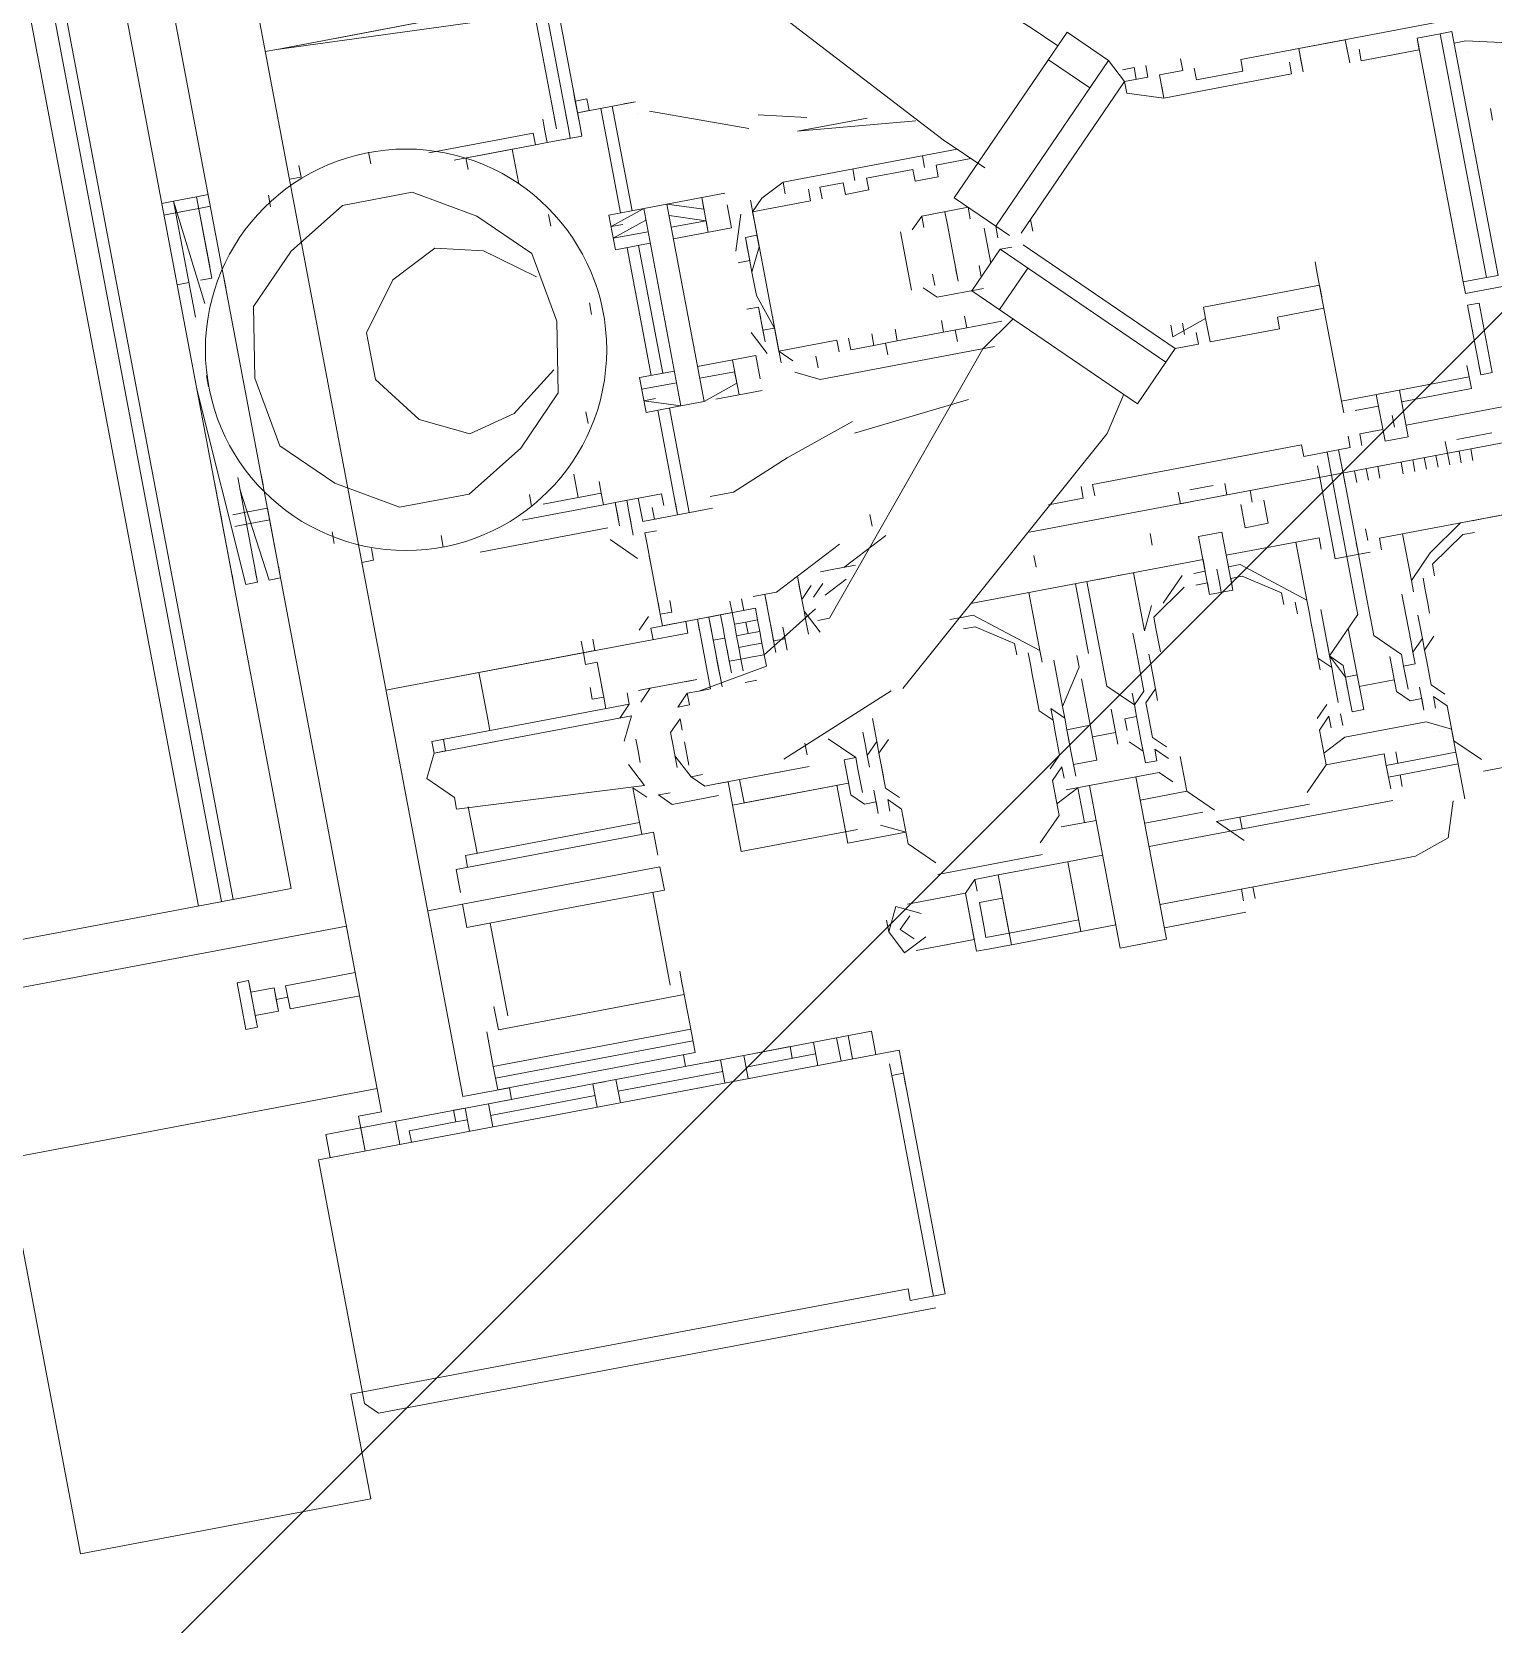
# Model space of a CAD drawing. Extents: x 407440 to 411585, y 6041728 to 6045069.
# Drawn here: x 408242.19 to 408249.29, y 6044175 to 6044182.74 of the extents above; entities that cross this region are included whole.
import ezdxf

# ---------------------------------------------------------------- set-up
doc = ezdxf.new("R2010")
doc.units = 0
doc.header["$LTSCALE"] = 5
doc.linetypes.add('foc-TIELINE', pattern=[1.875, 1.25, -0.625])
doc.layers.add('P-PROPOSED-EXISTING-H', color=59, linetype='Continuous')
doc.layers.add('T-TIE', color=201, linetype='foc-TIELINE')

# ---------------------------------------------------------------- blocks, each defined once
blk = doc.blocks.new('P-RIG-877')
at = {"layer": 'T-TIE', "linetype": 'ByBlock', "lineweight": 5}
for points in [[(10.7115, -22.1693), (10.7115, -21.8708), (10.7115, -21.4919), (10.7115, -21.3312), (10.7115, -20.849)], [(10.3212, -21.6756), (10.3212, -21.6641), (10.3786, -21.423), (10.3786, -21.1705), (10.3671, -21.1705), (10.3556, -21.1705), (10.3441, -21.1705)], [(10.7919, -21.8363), (10.7804, -21.8363), (10.7804, -21.4001), (10.7804, -21.3542), (10.7919, -21.3542)], [(10.6771, -21.7904), (10.6771, -21.6297), (10.6886, -21.6297), (10.6886, -21.5723), (10.6771, -21.5723)], [(10.5508, -21.6297), (10.5623, -21.6297), (10.5623, -21.7101), (10.5508, -21.7101), (10.5623, -21.7101), (10.5508, -21.7101), (10.5508, -21.6871), (10.5508, -21.6756), (10.3097, -21.6756), (10.3097, -21.6871), (10.3097, -21.7101)], [(10.4015, -21.6527), (10.3901, -21.6527)], [(10.3327, -21.6641), (10.3327, -21.6641)], [(10.2982, -21.9282), (10.3097, -21.9282), (10.3097, -21.8823), (10.2982, -21.8823), (10.2982, -21.6756), (10.2867, -21.6756)], [(10.5508, -21.6871), (10.3097, -21.6871), (10.5508, -21.6871)], [(11.0215, -21.6756), (11.0215, -21.7789)], [(10.6312, -21.7101), (10.6426, -21.7101), (10.6426, -21.6986), (10.5738, -21.6986), (10.5738, -21.7101)], [(10.5508, -21.7101), (10.3097, -21.7101), (10.3212, -21.7101), (10.3212, -21.7675), (10.3097, -21.7675)], [(10.6312, -21.7215), (10.6426, -21.7215), (10.6541, -21.7215), (10.6541, -21.7904)], [(10.6426, -21.8478), (10.6426, -21.7215), (10.6426, -21.8478)], [(10.7, -21.7101), (10.7, -21.7445)], [(10.7804, -21.7445), (10.7804, -21.733), (10.7804, -21.7101)], [(10.723, -21.733), (10.7115, -21.733)], [(10.723, -21.7445), (10.7115, -21.7445), (10.7115, -21.756), (10.7, -21.756)], [(10.7919, -21.7445), (10.7919, -21.756), (10.8148, -21.7904), (10.8263, -21.7904)], [(10.723, -21.756), (10.7115, -21.756)], [(10.723, -21.7675), (10.7115, -21.7675)], [(10.7804, -21.756), (10.7804, -21.756)], [(10.8263, -21.8134), (10.8034, -21.7904), (10.7804, -21.756)], [(10.2982, -21.8249), (10.2982, -21.7789), (10.2982, -21.8249)], [(10.723, -21.7789), (10.7115, -21.7789)], [(11.01, -21.7789), (10.9871, -21.8019), (10.9526, -21.8019), (10.9411, -21.8134), (10.9526, -21.8134)], [(10.6426, -21.8134), (10.6886, -21.8134), (10.6886, -21.7904), (10.6426, -21.7904)], [(10.723, -21.7904), (10.7115, -21.7904)], [(10.6541, -21.8363), (10.6541, -21.8134)], [(10.6771, -21.8019), (10.6656, -21.8019)], [(10.6771, -21.8363), (10.6886, -21.8363), (10.6771, -21.8363), (10.6771, -21.8134)], [(10.7804, -21.8134), (10.8263, -21.8134), (10.8378, -21.8134)], [(10.8608, -21.8019), (10.8493, -21.8019), (10.8378, -21.8019), (10.8263, -21.8019)], [(10.9411, -21.8019), (10.9297, -21.8134), (10.9067, -21.8134), (10.8952, -21.8134), (10.8837, -21.8134), (10.8608, -21.8134)], [(10.8837, -21.8019), (10.8952, -21.8134)], [(10.8837, -21.8134), (10.8952, -21.8249)], [(10.9756, -21.9282), (10.9641, -21.9052), (10.9641, -21.8249), (10.9756, -21.8019), (10.9985, -21.8019), (10.9985, -21.8708), (10.9871, -21.8708), (10.9871, -21.9282)], [(10.9756, -21.8019), (10.9756, -21.8019)], [(10.9756, -21.8134), (10.9756, -21.8134)], [(10.9985, -21.8019), (11.01, -21.8019), (11.01, -21.8708), (10.9985, -21.8708)], [(11.01, -21.8019), (11.0445, -21.8019)], [(11.0445, -21.8134), (11.0789, -21.8249), (11.0904, -21.8593), (11.0904, -22.1119)], [(10.9297, -21.8363), (10.9067, -21.8363), (10.9067, -21.8249), (10.8952, -21.8249), (10.8837, -21.8249), (10.8378, -21.8249)], [(10.9297, -21.8249), (10.9526, -21.8249), (10.9411, -21.8249), (10.9411, -21.8363), (10.9297, -21.8478), (10.8952, -21.8478)], [(10.2867, -21.9397), (10.2982, -21.9397), (10.2982, -21.9626), (10.3212, -21.9626), (10.3212, -21.8363), (10.3097, -21.8363)], [(10.723, -21.8363), (10.7115, -21.8363)], [(10.9182, -21.8363), (10.9067, -21.8363), (10.8952, -21.8363), (10.8723, -21.8593), (10.8378, -21.8593), (10.7919, -21.8593), (10.7804, -21.8593)], [(10.6541, -21.8478), (10.6426, -21.8478), (10.5163, -21.8478), (10.5049, -21.8478)], [(10.5508, -21.8593), (10.5508, -21.8478), (10.5508, -21.8938), (10.5623, -21.8938), (10.5623, -21.9626), (10.5393, -21.9626), (10.5278, -21.9626), (10.5278, -21.8478), (10.5393, -21.8478)], [(10.6886, -22.1004), (10.6771, -22.1004), (10.6771, -21.8938), (10.6886, -21.8938), (10.6886, -21.8478), (10.6771, -21.8478)], [(10.723, -21.8593), (10.7115, -21.8593), (10.6886, -21.8593), (10.7115, -21.8593), (10.7919, -21.8593)], [(10.7, -21.8823), (10.7115, -21.8823), (10.7919, -21.8823), (10.7919, -21.8708), (10.7919, -21.8478)], [(10.723, -21.8478), (10.7115, -21.8478)], [(10.7804, -21.8478), (10.7689, -21.8478)], [(10.9182, -21.8478), (10.9182, -21.8823)], [(10.9985, -21.8593), (10.9871, -21.8593)], [(11.01, -21.8593), (11.0215, -21.8593)], [(10.7115, -21.8708), (10.6886, -21.8708), (10.7115, -21.8708)], [(10.7115, -21.8708), (10.6886, -21.8708), (10.7115, -21.8708)], [(10.7115, -21.8708), (10.7919, -21.8708), (10.7115, -21.8708)], [(10.8378, -21.9052), (10.8837, -21.9052), (10.8493, -21.8708), (10.8378, -21.8708), (10.7919, -21.8708)], [(11.0215, -21.8708), (11.01, -21.8708)], [(11.033, -22.1119), (11.033, -21.8708)], [(10.9182, -21.8938), (10.9067, -21.8938), (10.9297, -21.8938), (10.9411, -21.8938), (10.9411, -21.8823), (10.8608, -21.8823)], [(10.9067, -21.8823), (10.9067, -21.8938), (10.8837, -21.9052), (10.8952, -21.9052), (10.9067, -21.9052), (10.9297, -21.9052)], [(10.7804, -21.8938), (10.7689, -21.8938), (10.7689, -21.9856), (10.7804, -21.9856), (10.7804, -21.9741), (10.8263, -21.9167), (10.7689, -21.9167)], [(10.8723, -21.9052), (10.8837, -21.9052), (10.8952, -21.8938), (10.9067, -21.8938)], [(10.8952, -21.9052), (10.8837, -21.9167)], [(10.9067, -21.8938), (10.9067, -21.8938)], [(10.9526, -21.9052), (10.9411, -21.9052)], [(10.8263, -21.9167), (10.8378, -21.9167), (10.8493, -21.9167), (10.8608, -21.9167), (10.8837, -21.9167), (10.8952, -21.9167)], [(10.9411, -21.9282), (10.9297, -21.9167)], [(10.9526, -21.9167), (10.9411, -21.9167), (10.9526, -21.9282), (10.9871, -21.9282), (11.01, -21.9512)], [(10.8378, -21.9282), (10.8263, -21.9282)], [(10.9756, -21.9282), (10.9756, -21.9282)], [(10.723, -21.9512), (10.7115, -21.9512)], [(10.723, -21.9397), (10.746, -21.9397), (10.746, -21.9626), (10.723, -21.9626)], [(10.8263, -21.9397), (10.8148, -21.9397), (10.7919, -21.9741), (10.7919, -21.9856), (10.8034, -21.9856), (10.7919, -21.9856)], [(11.0445, -22.02), (11.0215, -22.043), (11.0215, -21.9971), (11.0215, -21.9512)], [(10.4245, -22.1234), (10.2982, -21.9971), (10.3097, -21.9971), (10.3212, -21.9626), (10.3097, -21.9626)], [(10.5393, -21.9626), (10.5508, -21.9971), (10.5393, -21.9971)], [(10.4245, -22.1463), (10.413, -22.1463), (10.3786, -22.1808), (10.2408, -22.043), (10.2753, -22.0086), (10.2982, -21.9971), (10.2982, -21.9741), (10.2867, -21.9741)], [(10.5738, -22.0086), (10.5623, -21.9971), (10.5623, -21.9741), (10.5508, -21.9741)], [(10.7, -21.9741), (10.7115, -21.9741), (10.7115, -21.9856)], [(10.2867, -21.9856), (10.2982, -21.9856), (10.2867, -21.9856), (10.2867, -21.9971)], [(10.5623, -21.9971), (10.436, -22.1234)], [(10.5508, -21.9856), (10.5393, -21.9856)], [(10.7, -21.9856), (10.7, -22.0086)], [(10.7919, -21.9971), (10.8034, -21.9971), (10.7919, -21.9971), (10.8034, -21.9971), (10.7919, -21.9971), (10.8034, -21.9971), (10.7919, -21.9971), (10.8034, -21.9971), (10.7919, -21.9971), (10.7804, -21.9971)], [(10.8034, -21.9971), (10.8034, -21.9971)], [(10.8034, -21.9971), (10.8034, -21.9971)], [(10.8034, -21.9971), (10.8034, -21.9971)], [(10.8034, -21.9971), (10.8034, -21.9971)], [(10.413, -22.1463), (10.2753, -22.0086), (10.413, -22.1463)], [(10.436, -22.1348), (10.436, -22.1463), (10.5738, -22.0086), (10.436, -22.1463), (10.4704, -22.1808), (10.6082, -22.043), (10.5738, -22.0086), (10.6082, -22.043)], [(10.7115, -22.0086), (10.7115, -22.02), (10.7, -22.02)], [(10.7689, -22.2382), (10.7689, -22.0086), (10.7804, -22.0086), (10.7804, -22.02)], [(10.7919, -22.0086), (10.8034, -22.0086), (10.7919, -22.0086), (10.7919, -22.02)], [(11.033, -22.02), (11.0215, -22.02)], [(11.1019, -22.02), (11.0904, -22.02)], [(10.2982, -22.0315), (10.2638, -22.066)], [(10.7804, -22.0315), (10.8034, -22.0545)], [(10.7919, -22.0315), (10.8148, -22.066), (10.8263, -22.066), (10.8378, -22.066), (10.8493, -22.066)], [(10.9526, -22.066), (10.9871, -22.066), (11.01, -22.043)], [(11.1019, -22.0315), (11.0904, -22.0315)], [(11.1133, -22.1119), (11.1133, -22.0315)], [(10.0112, -22.3185), (10.2293, -22.0774), (10.2523, -22.0545)], [(10.8378, -22.3185), (10.6312, -22.0774), (10.5967, -22.0545)], [(10.746, -22.0545), (10.7345, -22.0545)], [(11.01, -22.1119), (11.01, -22.0889), (11.01, -22.0545)], [(10.8034, -22.066), (10.8263, -22.0774), (10.7689, -22.0774)], [(10.9756, -22.066), (10.9756, -22.066)], [(10.9871, -22.1119), (10.9871, -22.066), (10.9871, -22.1119)], [(10.7689, -22.1119), (10.7689, -22.0889)], [(10.9526, -22.0774), (10.9411, -22.0889), (10.9526, -22.0889), (10.9526, -22.1004), (10.9297, -22.1004), (10.9067, -22.1004), (10.9067, -22.1119), (10.9067, -22.1004), (10.8952, -22.1004), (10.8837, -22.0889), (10.8378, -22.0889), (10.8263, -22.0889)], [(10.8952, -22.0774), (10.8837, -22.0774), (10.8608, -22.0774), (10.8493, -22.0774)], [(10.8837, -22.0774), (10.8952, -22.0889), (10.9067, -22.0889), (10.9297, -22.0889), (10.9411, -22.0774)], [(10.9756, -22.0774), (10.9641, -22.0889), (10.9641, -22.1808)], [(10.8837, -22.1004), (10.8952, -22.1004), (10.8723, -22.1234), (10.7689, -22.1234)], [(10.9297, -22.1119), (10.9411, -22.1004), (10.9297, -22.1004)], [(10.4245, -22.1119), (10.413, -22.1119)], [(10.4934, -22.1578), (10.4589, -22.1234)], [(10.6886, -22.1463), (10.6886, -22.1119), (10.6771, -22.1119)], [(10.9297, -22.1234), (10.8952, -22.1234)], [(10.9182, -22.1119), (10.9067, -22.1119)], [(10.9182, -22.1234), (10.9182, -22.1463)], [(10.9641, -22.1119), (11.1248, -22.1119), (11.1248, -22.1578), (10.9641, -22.1578), (11.1248, -22.1578)], [(10.413, -22.1463), (10.4245, -22.1348)], [(10.8378, -22.1348), (10.7689, -22.1348)], [(10.3556, -22.1463), (10.3212, -22.1808), (10.103, -22.3759)], [(10.5049, -22.1463), (10.5278, -22.1808), (10.7574, -22.3759), (10.7574, -22.3874)], [(10.9411, -22.1923), (10.9297, -22.1808), (10.9067, -22.1808), (10.8952, -22.1808), (10.8837, -22.1808), (10.8952, -22.1693), (10.8837, -22.1693), (10.8493, -22.1463), (10.8378, -22.1463)], [(10.8608, -22.1463), (10.9411, -22.1463), (10.9411, -22.1693), (10.9526, -22.1693)], [(10.9067, -22.1463), (10.9067, -22.1693), (10.9182, -22.1693)], [(10.3327, -22.1693), (10.3327, -22.3415), (10.3441, -22.3415), (10.3327, -22.3415), (10.3441, -22.3645), (10.3556, -22.3759), (10.3671, -22.3759), (10.3901, -22.3759)], [(10.3556, -22.3071), (10.3441, -22.3071), (10.3441, -22.2841), (10.3556, -22.2841), (10.3556, -22.2611), (10.3441, -22.2611), (10.3441, -22.2152), (10.3556, -22.2152), (10.3556, -22.1923), (10.3441, -22.1923), (10.3441, -22.1578)], [(10.4015, -22.1693), (10.3901, -22.1693), (10.3901, -22.2152), (10.4015, -22.2152)], [(10.4475, -22.1578), (10.413, -22.1578)], [(10.4589, -22.1693), (10.4475, -22.1693)], [(10.4589, -22.2267), (10.4704, -22.2152), (10.4704, -22.1693)], [(10.5049, -22.1923), (10.5049, -22.1578)], [(10.5163, -22.3645), (10.5278, -22.3415), (10.5278, -22.1693)], [(10.746, -22.1693), (10.7345, -22.1693)], [(10.8837, -22.1693), (10.8378, -22.1693)], [(10.9411, -22.1693), (10.9297, -22.1693), (10.9067, -22.1693), (10.8952, -22.1693)], [(10.9985, -22.1693), (10.9641, -22.1693), (10.9756, -22.1923)], [(10.9985, -22.1578), (10.9985, -22.1923)], [(11.033, -22.2841), (11.033, -22.2611), (11.1019, -22.2611), (11.1019, -22.1578), (11.0904, -22.1578)], [(11.033, -22.1578), (11.033, -22.2611), (11.0904, -22.2611), (11.0904, -22.2841), (11.0789, -22.2841), (11.0559, -22.2841), (11.0559, -22.2611)], [(10.8378, -22.1808), (10.8263, -22.1808), (10.7689, -22.1808)], [(10.8263, -22.1808), (10.7804, -22.2382), (10.7804, -22.2497), (10.7804, -22.2611)], [(10.8952, -22.1808), (10.8837, -22.1923), (10.8608, -22.1923), (10.8493, -22.1923), (10.8378, -22.1923), (10.8263, -22.1923)], [(10.9526, -22.1808), (10.9411, -22.1808), (10.9526, -22.1923), (10.9871, -22.1923), (11.01, -22.2152)], [(10.4475, -22.1923), (10.4589, -22.1923), (10.4015, -22.1923), (10.3901, -22.1923)], [(10.4934, -22.1923), (10.5049, -22.1923), (10.5049, -22.2152), (10.4934, -22.2152)], [(10.9756, -22.1923), (10.9756, -22.1923)], [(11.033, -22.1923), (11.1019, -22.1923)], [(11.0904, -22.1923), (11.0904, -22.2611)], [(10.2867, -22.2497), (10.2867, -22.3185), (10.2982, -22.2037)], [(10.3901, -22.2152), (10.4015, -22.2267)], [(10.4589, -22.2152), (10.4475, -22.2152)], [(10.5049, -22.2611), (10.5049, -22.2152)], [(10.5738, -22.2037), (10.5852, -22.3185)], [(10.8263, -22.2037), (10.8148, -22.2037), (10.7919, -22.2382), (10.7919, -22.2497)], [(11.0215, -22.3185), (11.0215, -22.2152)], [(10.4015, -22.2382), (10.4589, -22.2382)], [(10.4934, -22.2611), (10.5049, -22.2611), (10.5049, -22.2841), (10.4934, -22.2841)], [(11.0904, -22.353), (11.0904, -22.2956), (11.0445, -22.2956), (11.1019, -22.2956), (11.1019, -22.2841), (11.1019, -22.2611)], [(10.5049, -22.2841), (10.5049, -22.3071), (10.4934, -22.3071)], [(11.0445, -22.2841), (11.033, -22.2841), (11.0445, -22.2956), (11.0445, -22.353)], [(10.2638, -22.353), (10.2753, -22.3071)], [(10.6886, -22.3071), (10.7115, -22.353)], [(10.3556, -22.3759), (10.3556, -22.3185), (10.3441, -22.3185)], [(10.5049, -22.3185), (10.4934, -22.3185), (10.4934, -22.3759), (10.4704, -22.3759), (10.4704, -22.3874), (10.4819, -22.3874)], [(10.6197, -22.4678), (10.6197, -22.4448), (10.5967, -22.3874), (10.5738, -22.3185)], [(10.6771, -22.3185), (10.6656, -22.3185)], [(11.01, -22.3185), (10.9871, -22.3415), (10.9526, -22.3415), (10.9411, -22.353), (10.9526, -22.353)], [(10.8837, -22.4448), (10.8378, -22.33)], [(10.6886, -22.353), (10.723, -22.4219), (10.723, -22.4448)], [(10.7115, -22.3759), (10.7115, -22.3645), (10.7115, -22.3415)], [(10.723, -22.353), (10.7345, -22.3759)], [(10.8837, -22.353), (10.8608, -22.353)], [(10.9182, -22.353), (10.8952, -22.353), (10.8837, -22.353), (10.8952, -22.3645), (10.8837, -22.3645), (10.8723, -22.3645)], [(10.8837, -22.3415), (10.8952, -22.353)], [(10.9411, -22.3415), (10.9297, -22.353), (10.9067, -22.353)], [(10.9641, -22.3645), (10.9756, -22.3415), (10.9756, -22.3989), (10.9182, -22.3989)], [(10.9756, -22.3415), (10.9756, -22.3415)], [(11.0559, -22.3415), (11.0445, -22.3645), (11.0674, -22.3759), (11.0904, -22.3645), (11.0789, -22.3415)], [(11.0559, -22.353), (11.0674, -22.3645), (11.0789, -22.353)], [(10.2408, -22.4563), (10.2753, -22.3645)], [(10.4819, -22.3759), (10.4934, -22.3759), (10.5049, -22.3645)], [(10.9182, -22.3759), (10.9067, -22.3759), (10.8952, -22.3759), (10.8952, -22.3874), (10.9297, -22.3874), (10.9411, -22.3759), (10.9411, -22.3645), (10.9526, -22.3645), (10.9297, -22.3645)], [(10.8952, -22.3645), (10.9067, -22.3645)], [(10.3441, -22.3759), (10.5049, -22.3759)], [(10.4245, -22.3874), (10.413, -22.3874), (10.3901, -22.3759), (10.3786, -22.3759), (10.3786, -22.3874), (10.3901, -22.3874)], [(10.4589, -22.3759), (10.4704, -22.3759), (10.436, -22.3874), (10.413, -22.3874), (10.3786, -22.3874), (10.4015, -22.3874), (10.4015, -22.3989)], [(10.723, -22.3759), (10.7345, -22.3874)], [(10.7574, -22.3759), (10.7574, -22.3759)], [(10.8723, -22.3989), (10.8952, -22.3759)], [(10.9297, -22.3759), (10.9067, -22.3759)], [(11.0674, -22.3759), (11.0559, -22.3759)], [(10.3327, -22.3989), (10.3327, -22.4563), (10.3441, -22.4219), (10.3327, -22.4219), (10.3671, -22.4219), (10.3556, -22.4219), (10.3441, -22.4563)], [(10.3671, -22.4563), (10.3671, -22.3989), (10.3441, -22.3989)], [(10.3901, -22.3989), (10.3556, -22.3874)], [(10.3786, -22.3874), (10.4015, -22.3874)], [(10.4589, -22.3874), (10.4475, -22.3874), (10.4475, -22.3989)], [(10.4704, -22.3874), (10.4475, -22.3874), (10.4819, -22.3874), (10.4475, -22.3874)], [(10.4704, -22.3989), (10.4934, -22.3874)], [(10.4934, -22.4563), (10.4934, -22.3989), (10.5163, -22.3989)], [(10.5278, -22.4448), (10.5278, -22.3989)], [(10.7689, -22.3989), (10.7574, -22.3989), (10.746, -22.3989), (10.7345, -22.3989), (10.723, -22.3989), (10.7115, -22.3989), (10.7345, -22.3989), (10.723, -22.3874)], [(10.7689, -22.3874), (10.746, -22.3989), (10.7574, -22.3989)], [(10.7919, -22.4448), (10.7804, -22.4448), (10.7919, -22.4448), (10.7804, -22.4448), (10.7919, -22.4448), (10.7804, -22.4448), (10.7919, -22.4448), (10.7804, -22.4448), (10.7804, -22.4563), (10.7804, -22.4678), (10.7919, -22.4678), (10.7804, -22.4678), (10.7689, -22.4678), (10.7689, -22.4563), (10.7689, -22.4678), (10.7574, -22.4678), (10.7689, -22.4678), (10.7804, -22.4678), (10.7804, -22.4563), (10.7804, -22.4448), (10.746, -22.3874)], [(10.9182, -22.5022), (10.8952, -22.5022), (10.9182, -22.5022), (10.9182, -22.3874), (10.9182, -22.4908), (10.8952, -22.4908)], [(10.9641, -22.3874), (10.9641, -22.5022), (10.8952, -22.5022)], [(11.1248, -22.8926), (11.1248, -23.26), (11.5152, -23.26), (11.5152, -22.9729), (11.4118, -22.9729), (11.4118, -22.4219), (11.4233, -22.4219), (11.4233, -22.3874), (11.4233, -22.3989), (11.4118, -22.3989), (11.4233, -22.3989), (11.4118, -22.3989), (11.4004, -22.3989)], [(11.4348, -22.3989), (11.4348, -22.95), (11.4233, -22.9615), (11.1822, -22.9615), (11.1822, -22.3874), (11.2052, -22.3874), (11.2052, -22.3989), (11.2167, -22.3989)], [(11.1937, -22.3874), (11.2052, -22.3874), (11.2167, -22.3874)], [(11.2052, -22.3874), (11.4233, -22.3874)], [(11.2052, -22.3989), (11.2052, -22.3989)], [(11.2052, -22.3989), (11.2052, -22.3989)], [(11.2167, -22.3989), (11.2167, -22.3989)], [(11.2167, -22.3989), (11.2167, -22.3989)], [(11.2167, -22.3989), (11.2167, -22.3989)], [(11.2167, -22.3989), (11.2167, -22.3989)], [(11.4004, -22.3989), (11.2167, -22.3989), (11.4004, -22.3989)], [(11.4118, -22.3874), (11.4004, -22.3874)], [(11.4118, -22.3989), (11.4118, -22.3989)], [(11.4118, -22.3989), (11.4118, -22.3989)], [(11.4118, -22.3989), (11.4118, -22.3989)], [(11.4118, -22.3989), (11.4118, -22.3989)], [(11.4118, -22.3989), (11.4118, -22.3989)], [(11.4118, -22.3989), (11.4118, -22.3989)], [(11.1822, -22.4104), (11.1593, -22.4104), (11.1593, -22.5711)], [(10.3556, -22.4563), (10.3556, -22.4219)], [(10.5278, -22.4219), (10.4934, -22.4219)], [(10.5278, -22.4563), (10.5163, -22.4219), (10.5049, -22.4219)], [(10.7345, -22.4333), (10.723, -22.4333), (10.7804, -22.4333), (10.7689, -22.4333), (10.7804, -22.4333), (10.7689, -22.4333), (10.7804, -22.4333), (10.7689, -22.4333), (10.7804, -22.4333), (10.7689, -22.4333), (10.7804, -22.4333), (10.7689, -22.4333), (10.7689, -22.4219), (10.7574, -22.4219), (10.7689, -22.4219), (10.7574, -22.4219), (10.7689, -22.4219), (10.7574, -22.4219), (10.7689, -22.4219), (10.7574, -22.4219), (10.7689, -22.4219), (10.7574, -22.4219), (10.7689, -22.4219), (10.7574, -22.4219)], [(10.7804, -22.4219), (10.7574, -22.4219), (10.7689, -22.4219), (10.7689, -22.4333)], [(10.8837, -22.4219), (10.8723, -22.4219)], [(10.8837, -22.4219), (10.8723, -22.4219)], [(10.8952, -22.4678), (10.8952, -22.4219)], [(10.8952, -22.4219), (10.8952, -22.4219)], [(10.8952, -22.4219), (10.8952, -22.4219)], [(10.8952, -22.4219), (10.8952, -22.4219)], [(10.8952, -22.4219), (10.8952, -22.4219)], [(10.8952, -22.4219), (10.8952, -22.4219)], [(10.8952, -22.4219), (10.8952, -22.4219)], [(10.7345, -22.4448), (10.746, -22.4448), (10.746, -22.4563), (10.746, -22.4678), (10.7345, -22.4678), (10.746, -22.4678), (10.7574, -22.4678), (10.746, -22.4678), (10.7574, -22.4678), (10.746, -22.4678), (10.7574, -22.4678), (10.746, -22.4678), (10.7574, -22.4678), (10.746, -22.4678), (10.746, -22.4563), (10.746, -22.4448), (10.7574, -22.4448), (10.746, -22.4448), (10.7574, -22.4448), (10.746, -22.4448), (10.7574, -22.4448), (10.746, -22.4448), (10.7345, -22.4448), (10.7345, -22.5367), (10.723, -22.5367), (10.7345, -22.5367)], [(10.7345, -22.4448), (10.7345, -22.4448)], [(10.7345, -22.4448), (10.7345, -22.4448)], [(10.7345, -22.4448), (10.7345, -22.4448)], [(10.7345, -22.4448), (10.7345, -22.4448)], [(10.7345, -22.4448), (10.7345, -22.4448)], [(10.7345, -22.4448), (10.7345, -22.4448)], [(10.7804, -22.4333), (10.7689, -22.4333), (10.7574, -22.4333), (10.746, -22.4333), (10.7574, -22.4333), (10.746, -22.4333), (10.7574, -22.4333), (10.746, -22.4333), (10.7574, -22.4333), (10.746, -22.4333), (10.7574, -22.4333), (10.746, -22.4333), (10.7574, -22.4333)], [(10.746, -22.4333), (10.746, -22.4333)], [(10.746, -22.4333), (10.746, -22.4333)], [(10.7689, -22.4448), (10.7574, -22.4448)], [(10.7574, -22.4448), (10.7574, -22.4448)], [(10.7574, -22.4448), (10.7574, -22.4448)], [(10.7689, -22.4448), (10.7574, -22.4448)], [(10.7574, -22.4448), (10.7574, -22.4448)], [(10.7574, -22.4448), (10.7574, -22.4448)], [(10.8034, -22.5137), (10.8034, -22.5022), (10.8034, -22.5137), (10.8034, -22.5252), (10.8148, -22.5367), (10.8034, -22.5252), (10.8034, -22.5137), (10.7919, -22.4448), (10.7804, -22.4448), (10.7689, -22.4448), (10.7689, -22.4563), (10.7689, -22.4448), (10.7804, -22.4448)], [(10.7689, -22.4448), (10.7689, -22.4448)], [(10.7689, -22.4448), (10.7689, -22.4448)], [(10.7689, -22.4448), (10.7689, -22.4448)], [(10.7689, -22.4448), (10.7689, -22.4448)], [(10.7689, -22.4448), (10.7689, -22.4448)], [(10.7689, -22.4448), (10.7689, -22.4448)], [(10.7804, -22.4448), (10.7804, -22.4448)], [(10.7804, -22.4448), (10.7804, -22.4448)], [(10.7804, -22.4448), (10.7804, -22.4448)], [(10.7804, -22.4448), (10.7804, -22.4448)], [(10.7919, -22.4448), (10.7919, -22.4448)], [(10.7919, -22.4448), (10.7919, -22.4448)], [(10.8952, -22.4448), (10.8952, -22.5137), (10.8952, -22.5252), (10.8952, -22.5137)], [(11.1822, -22.4333), (11.1593, -22.4333)], [(11.1822, -22.4448), (11.1593, -22.4448)], [(10.4934, -22.4793), (10.4934, -22.5137), (10.5278, -22.5137), (10.5278, -22.4793), (10.3327, -22.4793), (10.3327, -22.4563), (10.5278, -22.4563), (10.5278, -22.4793), (10.5163, -22.5137), (10.5163, -22.5022)], [(10.7345, -22.4563), (10.723, -22.4563)], [(10.1375, -22.5252), (10.1375, -22.5137), (10.126, -22.5137), (10.126, -22.5252), (10.126, -22.4678), (10.126, -22.5252), (10.2408, -22.5252), (10.2523, -22.5252), (10.2408, -22.5252), (10.2523, -22.5252), (10.2408, -22.5252)], [(10.2293, -22.5252), (10.2408, -22.5252), (10.2293, -22.5252), (10.2293, -22.4678), (10.2293, -22.4793), (10.2293, -22.4678)], [(10.2293, -22.4678), (10.2293, -22.4678)], [(10.2293, -22.4678), (10.2293, -22.4678)], [(10.2293, -22.4793), (10.2293, -22.4793)], [(10.2293, -22.4793), (10.2293, -22.4793)], [(10.2293, -22.4793), (10.2293, -22.4793)], [(10.2293, -22.4793), (10.2293, -22.4793)], [(10.2408, -22.4678), (10.2408, -22.4678)], [(10.2408, -22.4678), (10.2408, -22.4678)], [(10.3441, -22.5022), (10.3441, -22.5137), (10.3327, -22.4793), (10.3327, -22.5137), (10.3671, -22.5137), (10.3671, -22.4793)], [(10.3441, -22.4793), (10.3556, -22.5137), (10.3556, -22.4793)], [(10.5049, -22.5137), (10.5049, -22.4793), (10.5049, -22.5137)], [(10.6312, -22.5367), (10.6197, -22.5367), (10.6312, -22.5367), (10.6197, -22.5367), (10.6312, -22.5367), (10.6197, -22.5367), (10.6312, -22.5367), (10.6197, -22.5367), (10.6082, -22.5367), (10.6197, -22.5367), (10.6312, -22.5367), (10.6312, -22.4678)], [(10.7345, -22.5482), (10.746, -22.5482), (10.7345, -22.5482), (10.746, -22.5482), (10.7345, -22.5482), (10.7345, -22.4678), (10.723, -22.4678)], [(10.7345, -22.4678), (10.7345, -22.4678)], [(10.7345, -22.4678), (10.7345, -22.4678)], [(10.7919, -22.4793), (10.7574, -22.4793), (10.746, -22.4793), (10.7345, -22.4793), (10.746, -22.4793), (10.7345, -22.4793), (10.746, -22.4793), (10.7345, -22.4793), (10.7345, -22.4908), (10.7345, -22.4793), (10.746, -22.4793), (10.7345, -22.4793), (10.746, -22.4793), (10.7345, -22.4793), (10.746, -22.4793), (10.7345, -22.4793), (10.746, -22.4793)], [(10.7574, -22.4678), (10.7574, -22.4678)], [(10.7574, -22.4678), (10.7574, -22.4678)], [(10.7574, -22.4678), (10.7574, -22.4678)], [(10.7574, -22.4678), (10.7574, -22.4678)], [(10.7804, -22.4793), (10.7804, -22.4678), (10.7804, -22.4793), (10.7804, -22.4678), (10.7804, -22.4793), (10.7689, -22.4793)], [(10.7689, -22.4678), (10.7689, -22.4678)], [(10.7689, -22.4678), (10.7689, -22.4678)], [(10.7689, -22.4678), (10.7689, -22.4678)], [(10.7689, -22.4678), (10.7689, -22.4678)], [(10.7689, -22.4678), (10.7689, -22.4678)], [(10.7689, -22.4678), (10.7689, -22.4678)], [(10.7689, -22.4793), (10.7689, -22.4793)], [(10.7689, -22.4793), (10.7689, -22.4793)], [(10.7804, -22.4678), (10.7804, -22.4678)], [(10.7804, -22.4678), (10.7804, -22.4678)], [(10.7804, -22.4678), (10.7804, -22.4678)], [(10.7804, -22.4678), (10.7804, -22.4678)], [(10.7919, -22.4678), (10.7804, -22.4678)], [(10.7919, -22.4678), (10.7804, -22.4678)], [(10.7919, -22.4678), (10.7804, -22.4678)], [(10.7919, -22.4678), (10.7804, -22.4678)], [(10.7919, -22.4678), (10.7919, -22.4678)], [(10.7919, -22.4678), (10.7919, -22.4678)], [(10.8034, -22.4678), (10.8034, -22.4678)], [(10.8034, -22.4678), (10.8034, -22.4678)], [(11.1822, -22.4678), (11.1593, -22.4678)], [(11.1708, -22.4678), (11.1708, -22.5367)], [(10.3327, -22.4908), (10.2293, -22.4908)], [(10.4934, -22.4908), (10.3671, -22.4908)], [(10.6312, -22.4908), (10.5278, -22.4908)], [(10.746, -22.4908), (10.7574, -22.4908), (10.746, -22.4908), (10.7574, -22.4908), (10.746, -22.4908), (10.7574, -22.4908), (10.746, -22.4908), (10.7574, -22.4908), (10.746, -22.4908), (10.7574, -22.4908), (10.746, -22.4908), (10.7574, -22.4908), (10.746, -22.4908), (10.7345, -22.4908), (10.8034, -22.4908)], [(10.7689, -22.4908), (10.7689, -22.4908)], [(10.7689, -22.4908), (10.7689, -22.4908)], [(10.7689, -22.4908), (10.7689, -22.4908)], [(10.7689, -22.4908), (10.7689, -22.4908)], [(10.7804, -22.4908), (10.7804, -22.4908)], [(10.7804, -22.4908), (10.7804, -22.4908)], [(10.7804, -22.4908), (10.7804, -22.4908)], [(10.7804, -22.4908), (10.7804, -22.4908)], [(10.7804, -22.4908), (10.7804, -22.4908)], [(10.7804, -22.4908), (10.7804, -22.4908)], [(11.1708, -22.4908), (11.1593, -22.4908), (11.1593, -22.5367), (11.1822, -22.5367)], [(10.4934, -22.5022), (10.3671, -22.5022), (10.4934, -22.5022)], [(10.6312, -22.5022), (10.5278, -22.5022), (10.6312, -22.5022)], [(10.6197, -22.5022), (10.6312, -22.5022)], [(10.6197, -22.5022), (10.6197, -22.5022)], [(10.6197, -22.5022), (10.6197, -22.5022)], [(10.7345, -22.5022), (10.7345, -22.5022)], [(10.7345, -22.5022), (10.7345, -22.5022)], [(10.8952, -22.5022), (10.8952, -22.5022)], [(10.8952, -22.5022), (10.8952, -22.5022)], [(10.126, -22.5711), (10.1145, -22.8007), (10.1145, -22.5596), (10.1145, -22.5252), (10.126, -22.5252), (10.1145, -22.5252), (10.103, -22.5252), (10.1145, -22.5252)], [(10.2178, -22.5252), (10.2064, -22.5252)], [(10.2523, -22.6515), (10.2523, -22.5711), (10.2408, -22.5711), (10.2523, -22.5711), (10.2523, -22.5596), (10.2523, -22.5252)], [(10.6082, -22.5137), (10.6197, -22.5137), (10.6082, -22.5137), (10.6197, -22.5137), (10.6082, -22.5137), (10.6197, -22.5137), (10.6082, -22.5137), (10.6082, -22.5596), (10.6197, -22.5596)], [(10.6197, -22.5137), (10.6197, -22.5137)], [(10.6197, -22.5137), (10.6197, -22.5137)], [(10.6197, -22.5137), (10.6197, -22.5137)], [(10.6197, -22.5137), (10.6197, -22.5137)], [(10.6312, -22.5252), (10.6197, -22.5252)], [(10.6312, -22.5252), (10.6197, -22.5252)], [(10.6312, -22.5252), (10.6197, -22.5252)], [(10.6312, -22.5252), (10.6197, -22.5252)], [(10.6312, -22.5252), (10.6197, -22.5252)], [(10.6312, -22.5252), (10.6197, -22.5252)], [(10.6312, -22.5252), (10.6197, -22.5252)], [(10.6312, -22.5252), (10.6197, -22.5252)], [(10.6312, -22.5252), (10.6197, -22.5252)], [(10.6312, -22.5252), (10.6197, -22.5252)], [(10.6312, -22.5252), (10.6197, -22.5252)], [(10.6312, -22.5252), (10.6197, -22.5252)], [(10.6312, -22.5252), (10.6197, -22.5252)], [(10.6312, -22.5252), (10.6197, -22.5252)], [(10.6312, -22.5252), (10.6197, -22.5252)], [(10.6312, -22.5252), (10.6197, -22.5252)], [(10.6312, -22.5252), (10.6197, -22.5252)], [(10.6312, -22.5252), (10.6197, -22.5252)], [(10.6312, -22.5252), (10.6197, -22.5252)], [(10.6426, -22.5252), (10.6426, -22.5367), (10.6541, -22.5367), (10.6426, -22.5367)], [(10.6541, -22.5252), (10.6541, -22.5252)], [(10.6541, -22.5252), (10.6541, -22.5252)], [(10.7345, -22.5252), (10.7345, -22.5367), (10.723, -22.5367), (10.7, -22.5367), (10.6771, -22.5367)], [(10.7115, -22.5252), (10.723, -22.5252), (10.7115, -22.5252), (10.723, -22.5252), (10.7115, -22.5252), (10.723, -22.5252), (10.7115, -22.5252), (10.723, -22.5252), (10.7115, -22.5252), (10.723, -22.5252), (10.7115, -22.5252), (10.723, -22.5252), (10.7115, -22.5252), (10.723, -22.5252), (10.7115, -22.5252), (10.723, -22.5252), (10.7115, -22.5252), (10.723, -22.5252), (10.7115, -22.5252), (10.723, -22.5252), (10.723, -22.5367), (10.7115, -22.5367)], [(10.746, -22.8122), (10.746, -22.8007), (10.746, -22.5596), (10.746, -22.5137), (10.7345, -22.5137), (10.746, -22.5137), (10.7345, -22.5137), (10.746, -22.5137)], [(10.7345, -22.5137), (10.7345, -22.5137)], [(10.7345, -22.5137), (10.7345, -22.5137)], [(10.7919, -22.5596), (10.8034, -22.5711), (10.7919, -22.5596), (10.7919, -22.5711), (10.7919, -22.5596), (10.7919, -22.5137), (10.7919, -22.5252), (10.7919, -22.5137)], [(10.9067, -22.5596), (10.8952, -22.5711), (10.8952, -22.5596), (10.8952, -22.5711), (10.9067, -22.5596), (10.9067, -22.5137)], [(10.2408, -22.5367), (10.2523, -22.5367), (10.2408, -22.5367), (10.2523, -22.5367), (10.2408, -22.5367), (10.2293, -22.5367), (10.2408, -22.5367), (10.126, -22.5367), (10.1145, -22.5367), (10.103, -22.5367), (10.1145, -22.5367), (10.103, -22.5367), (10.1145, -22.5367), (10.126, -22.5367)], [(10.2408, -22.5367), (10.2408, -22.5367)], [(10.2408, -22.5367), (10.2408, -22.5367)], [(10.2408, -22.5367), (10.2408, -22.5367)], [(10.2408, -22.5367), (10.2408, -22.5367)], [(10.6197, -22.5367), (10.6197, -22.5367)], [(10.6197, -22.5367), (10.6197, -22.5367)], [(10.6426, -22.5367), (10.6426, -22.5367)], [(10.6426, -22.5367), (10.6426, -22.5367)], [(10.6426, -22.5367), (10.6426, -22.5367)], [(10.6426, -22.5367), (10.6426, -22.5367)], [(10.6541, -22.5367), (10.6771, -22.5367), (10.6656, -22.5367)], [(10.6541, -22.5367), (10.6541, -22.5367)], [(10.6541, -22.5367), (10.6541, -22.5367)], [(10.6541, -22.5367), (10.6541, -22.5367)], [(10.6541, -22.5367), (10.6541, -22.5367)], [(10.126, -22.5482), (10.2408, -22.5482), (10.2293, -22.5482), (10.2408, -22.5482), (10.2293, -22.5482), (10.2408, -22.5482)], [(10.2408, -22.5482), (10.2408, -22.5482)], [(10.2408, -22.5482), (10.2408, -22.5482)], [(10.2408, -22.5482), (10.2408, -22.5482)], [(10.2408, -22.5482), (10.2408, -22.5482)], [(10.4245, -22.5482), (10.413, -22.5482)], [(10.6312, -22.5482), (10.6197, -22.5482), (10.6426, -22.5482)], [(10.6197, -22.5482), (10.6197, -22.5482)], [(10.6197, -22.5482), (10.6197, -22.5482)], [(10.6197, -22.5482), (10.6197, -22.5482)], [(10.6197, -22.5482), (10.6197, -22.5482)], [(10.6197, -22.5482), (10.6197, -22.5482)], [(10.6197, -22.5482), (10.6197, -22.5482)], [(10.6656, -22.5482), (10.6426, -22.5711)], [(10.7345, -22.5596), (10.723, -22.5482)], [(10.7345, -22.5482), (10.7345, -22.5482)], [(10.7345, -22.5482), (10.7345, -22.5482)], [(10.2408, -22.5596), (10.2408, -22.5596)], [(10.2408, -22.5596), (10.2408, -22.5596)], [(10.2408, -22.5596), (10.2408, -22.5596)], [(10.2408, -22.5596), (10.2408, -22.5596)], [(10.2408, -22.5596), (10.2408, -22.5596)], [(10.2408, -22.5596), (10.2408, -22.5596)], [(10.2408, -22.6744), (10.2408, -22.5711)], [(10.2867, -22.5941), (10.2523, -22.5941), (10.2523, -22.6285), (10.2523, -22.5711), (10.2523, -22.6285)], [(10.3327, -22.5711), (10.3212, -22.5711)], [(10.5278, -22.5711), (10.5163, -22.5711)], [(10.5967, -22.6285), (10.5967, -22.5711), (10.5967, -22.6285), (10.5967, -22.5941), (10.5738, -22.5941)], [(10.6082, -22.5711), (10.5967, -22.5711), (10.5852, -22.5711)], [(10.6082, -22.5596), (10.6197, -22.5596), (10.6082, -22.5596), (10.6197, -22.5596), (10.6082, -22.5596), (10.6197, -22.5596), (10.6312, -22.5596), (10.6082, -22.5596), (10.6082, -22.5711), (10.6082, -22.6515)], [(10.6197, -22.5596), (10.6197, -22.5596)], [(10.6197, -22.5596), (10.6197, -22.5596)], [(10.6197, -22.5596), (10.6197, -22.5596)], [(10.6197, -22.5596), (10.6197, -22.5596)], [(10.6312, -22.6974), (10.6312, -22.5711)], [(11.1822, -22.5596), (11.1593, -22.5596), (11.1593, -22.663), (11.1822, -22.663)], [(11.1708, -22.5596), (11.1708, -22.663)], [(10.7919, -22.5826), (10.8034, -22.5826), (10.8034, -22.7778), (10.8148, -22.7778), (10.8034, -22.7778)], [(10.8837, -22.5826), (10.8608, -22.5941), (10.8837, -22.5826), (10.8723, -22.7663), (10.8608, -22.7663), (10.8378, -22.7892), (10.8148, -22.7778), (10.8148, -22.7663), (10.8034, -22.7663), (10.8148, -22.7663)], [(10.8148, -22.5826), (10.8148, -22.7778), (10.8148, -22.5826)], [(10.9182, -22.5941), (10.8837, -22.5941), (10.8952, -22.5826), (10.8837, -22.5941)], [(10.9526, -22.5826), (10.9297, -22.5826), (10.9297, -22.7778), (10.9526, -22.7778)], [(11.0674, -22.5826), (11.0789, -22.5826), (11.0904, -22.5826), (11.0904, -22.7663), (11.0789, -22.7663), (11.0674, -22.7663)], [(11.1248, -22.5826), (11.0904, -22.5826)], [(11.1363, -22.5826), (11.1363, -22.7778)], [(10.1145, -22.7433), (10.1145, -22.5941)], [(10.3786, -22.5941), (10.3441, -22.64), (10.3327, -22.6859), (10.3556, -22.7318), (10.4015, -22.7663), (10.4475, -22.7663), (10.4934, -22.7318), (10.5163, -22.6859), (10.5049, -22.64), (10.4704, -22.5941)], [(10.9297, -22.7663), (10.9182, -22.7663), (10.9182, -22.5941), (10.9297, -22.5941)], [(11.0789, -22.5941), (10.9871, -22.5941)], [(11.1593, -22.5941), (11.1478, -22.5941)], [(10.746, -22.7433), (10.746, -22.6056), (10.7345, -22.6056)], [(10.7804, -22.617), (10.7919, -22.617), (10.7919, -22.6056), (10.7574, -22.6056), (10.7574, -22.617), (10.746, -22.617), (10.7345, -22.617)], [(10.8034, -22.6056), (10.7919, -22.6056), (10.7804, -22.6056)], [(10.2638, -22.64), (10.2523, -22.64)], [(10.5967, -22.64), (10.5852, -22.64)], [(11.1593, -22.663), (11.1593, -22.6859), (11.1593, -22.6744), (11.1593, -22.6859), (11.1822, -22.6859)], [(11.1593, -22.6859), (11.1593, -22.7892), (11.1822, -22.7892)], [(11.1708, -22.6859), (11.1708, -22.7892)], [(10.8034, -22.7204), (10.7919, -22.7204), (10.7574, -22.7204), (10.746, -22.7204)], [(10.2408, -22.7318), (10.2293, -22.7318)], [(10.6197, -22.7318), (10.6082, -22.7318)], [(10.9182, -22.7548), (10.8723, -22.7548)], [(11.0789, -22.7548), (10.9871, -22.7548)], [(11.1478, -22.7663), (11.1478, -22.8122), (9.7127, -22.8122), (9.7127, -22.7663)], [(11.1593, -22.7663), (11.1478, -22.7663), (11.1593, -22.7663)], [(11.1593, -22.7663), (11.1593, -22.9155)], [(10.9641, -22.7778), (10.9641, -22.8122)], [(11.1248, -22.7778), (11.0904, -22.7778)], [(10.1145, -22.8007), (10.1145, -22.8122)], [(10.2408, -22.8122), (10.2408, -22.8007), (10.2293, -22.8007)], [(10.6082, -22.8007), (10.6197, -22.8007), (10.6197, -22.8122)], [(11.1822, -22.8122), (11.1593, -22.8122), (11.1593, -22.8237), (11.1708, -22.8237), (11.1708, -22.8122)], [(10.2638, -22.8352), (10.2523, -22.8352)], [(10.5967, -22.8352), (10.5852, -22.8352)], [(11.1822, -22.8696), (11.1708, -22.8696), (11.1708, -22.8237)], [(11.1822, -22.8811), (11.1593, -22.8811)], [(11.1822, -22.95), (11.1593, -22.95), (11.1593, -22.9155), (11.1822, -22.9155), (11.1478, -22.9155), (11.1478, -22.8926), (9.7127, -22.8926), (9.7127, -22.9155), (9.7012, -22.9155), (9.7012, -22.95), (9.6783, -22.95)], [(10.2408, -22.8926), (10.2408, -22.9041), (10.2408, -22.927), (10.2408, -22.9385)], [(10.2523, -22.9385), (10.2523, -22.927), (10.2523, -22.9041), (10.2523, -22.8926)], [(10.3327, -22.8926), (10.3212, -22.8926)], [(10.5278, -22.8926), (10.5163, -22.8926)], [(10.5508, -22.8926), (10.6197, -22.8926), (10.5508, -22.8926)], [(10.5508, -22.927), (10.5508, -22.9155), (10.5508, -22.8926)], [(10.5623, -22.927), (10.5623, -22.9155), (10.5623, -22.8926)], [(10.6197, -22.9041), (10.6197, -22.8926), (10.6197, -22.9041)], [(10.9641, -22.8926), (10.9641, -23.237)], [(11.01, -22.9615), (11.01, -22.8926)], [(11.033, -22.9615), (11.033, -22.8926)], [(10.3097, -22.9041), (10.2408, -22.9041), (10.3212, -22.9041)], [(10.3212, -22.9155), (10.3212, -22.9041), (10.3212, -22.9155)], [(10.5278, -22.9155), (10.6197, -22.9041)], [(10.3441, -22.9155), (10.2408, -22.927), (10.3556, -22.927)], [(10.3212, -22.9385), (10.3212, -22.927), (10.3212, -22.9385)], [(10.4245, -22.927), (10.413, -22.927)], [(10.4245, -22.9385), (10.6197, -22.927)], [(10.5163, -22.9155), (10.6197, -22.9155), (10.6082, -22.9155)], [(10.6197, -22.927), (10.6197, -22.9155), (10.6197, -22.927)], [(10.9182, -23.6273), (10.9182, -22.9385), (9.9423, -22.9385), (9.9423, -25.0969), (10.9182, -25.0969), (10.9182, -24.7065)], [(10.5163, -22.9385), (10.6197, -22.9385), (10.6082, -22.9385)], [(10.5623, -22.9385), (10.5508, -22.9385), (10.5393, -22.9385)], [(11.033, -22.9615), (11.01, -22.9615), (11.033, -22.9615)], [(11.0215, -22.9729), (11.01, -22.9729)], [(11.033, -22.9729), (11.0215, -22.9729), (11.033, -22.9729)], [(10.9182, -22.9959), (9.9423, -22.9959)], [(11.0445, -22.9959), (11.0445, -23.0074), (10.9985, -23.0074), (10.9985, -22.9959)], [(11.033, -22.9959), (11.01, -22.9959)], [(10.9182, -23.0074), (9.9423, -23.0074)], [(10.9182, -23.0303), (9.9423, -23.0303)]]:
    blk.add_lwpolyline(points, dxfattribs=at)
for points in [[(10.5738, -21.7101), (10.6426, -21.7101)], [(10.2982, -21.7789), (10.3097, -21.7789), (10.3212, -21.7789)], [(10.7115, -21.8019), (10.723, -21.8019)], [(10.2982, -21.8249), (10.3097, -21.8249), (10.3212, -21.8249)], [(10.7115, -21.8249), (10.723, -21.8249)], [(10.746, -21.9856), (10.746, -22.0086), (10.8034, -22.0086), (10.8034, -21.9856)], [(10.3327, -22.2037), (10.3441, -22.2037)], [(10.5049, -22.2037), (10.5163, -22.2037)], [(10.3327, -22.2726), (10.3441, -22.2726)], [(10.5049, -22.2726), (10.5163, -22.2726)], [(10.5049, -22.3415), (10.5163, -22.3415)], [(11.1937, -22.3989), (11.2052, -22.3989)], [(11.4118, -22.3874), (11.4233, -22.3874)], [(10.5049, -22.4219), (10.5049, -22.4563)], [(10.8723, -22.4219), (10.8837, -22.4219)], [(10.8723, -22.4219), (10.8837, -22.4219)], [(10.746, -22.4448), (10.7574, -22.4448)], [(10.7574, -22.4448), (10.7574, -22.4563), (10.7574, -22.4678), (10.7574, -22.4563)], [(10.746, -22.4563), (10.7574, -22.4563)], [(10.8034, -22.4678), (10.8034, -22.4563)], [(10.7574, -22.4793), (10.7574, -22.4908)], [(10.7804, -22.4678), (10.7919, -22.4678)], [(10.7804, -22.4678), (10.7919, -22.4678)], [(10.7804, -22.4908), (10.7689, -22.4908)], [(10.7919, -22.4908), (10.7804, -22.4908), (10.7689, -22.4908), (10.7804, -22.4908)], [(10.2293, -22.5022), (10.3327, -22.5022)], [(10.7345, -22.5022), (10.8034, -22.5022)], [(10.7345, -22.5022), (10.746, -22.5022)], [(10.8952, -22.5252), (10.8952, -22.5137), (10.8952, -22.5022), (10.8952, -22.5137), (10.8952, -22.5252), (10.8837, -22.5367), (10.8608, -22.5482), (10.8837, -22.5367), (10.8837, -22.5252), (10.8837, -22.5367), (10.8608, -22.5482), (10.8837, -22.5367)], [(10.2178, -22.5137), (10.2178, -22.5252), (10.2293, -22.5252), (10.2293, -22.5137)], [(10.6197, -22.5252), (10.6312, -22.5252)], [(10.6197, -22.5252), (10.6312, -22.5252)], [(10.8148, -22.5367), (10.8148, -22.5252), (10.8034, -22.5252), (10.8148, -22.5252)], [(10.8723, -22.5482), (10.8493, -22.5482), (10.8378, -22.5482), (10.8263, -22.5367), (10.8378, -22.5367), (10.8263, -22.5367), (10.8378, -22.5482), (10.8493, -22.5482)], [(10.8723, -22.5367), (10.8493, -22.5367)], [(10.6082, -22.5482), (10.6197, -22.5482)], [(10.6082, -22.5482), (10.6197, -22.5482)], [(10.8493, -22.5482), (10.8378, -22.5482)], [(10.2408, -22.5596), (10.2523, -22.5596), (10.2408, -22.5596), (10.2293, -22.5596)], [(10.2293, -22.5596), (10.2408, -22.5596)], [(10.4245, -22.5826), (10.3556, -22.5941), (10.3097, -22.64), (10.2753, -22.6974), (10.2753, -22.7663), (10.3097, -22.8237), (10.3556, -22.8696), (10.4245, -22.8811), (10.4934, -22.8696), (10.5393, -22.8237), (10.5738, -22.7663), (10.5738, -22.6974), (10.5393, -22.64), (10.4934, -22.5941)], [(10.8148, -22.5941), (10.8034, -22.5826)], [(10.8378, -22.5941), (10.8148, -22.5826)], [(10.8608, -22.5826), (10.8493, -22.5826), (10.8378, -22.5826), (10.8493, -22.5826)], [(10.9871, -22.6744), (10.9871, -22.7778), (10.9641, -22.7778), (10.9641, -22.5826), (10.9871, -22.5826)], [(11.1478, -22.5826), (11.1478, -22.7778), (11.1248, -22.7778), (11.1248, -22.5826)], [(10.6082, -22.8926), (10.6197, -22.8926)], [(10.9985, -22.9959), (11.01, -22.9959), (11.01, -22.9729), (11.0215, -22.9729), (11.01, -22.9729), (11.033, -22.9729), (11.0215, -22.9729), (11.0215, -22.9615), (11.0215, -22.9729), (11.01, -22.9729), (11.0215, -22.9729), (11.01, -22.9729), (11.0215, -22.9729), (11.033, -22.9729), (11.033, -22.9959), (11.0445, -22.9959)]]:
    blk.add_lwpolyline(points, close=True, dxfattribs=at)
blk.add_circle((10.4246, -22.7317), 0.195, dxfattribs=at)

msp = doc.modelspace()

# ---------------------------------------------------------------- hatches: boundary and pattern name
at = {"layer": 'P-PROPOSED-EXISTING-H'}
h = msp.add_hatch(dxfattribs=at)
h.set_pattern_fill('ANSI31', color=256, scale=3.498392, style=0)
h.set_pattern_definition([(45, (-2243.128, 2713.837), (-7.854113246, 7.854113246), [])])
edge = h.paths.add_edge_path()
edge.add_line((408709.2898, 6043818.2218), (408241.3049, 6043729.7131))
edge.add_line((408241.3049, 6043729.7131), (407794.4358, 6043645.198))
edge.add_line((407794.4358, 6043645.198), (407673.8299, 6044282.8949))
edge.add_line((407673.8299, 6044282.8949), (408123.6694, 6044351.8304))
edge.add_line((408123.6694, 6044351.8304), (408654.5747, 6044433.1889))
edge.add_line((408654.5747, 6044433.1889), (409028.9973, 6044539.8658))
edge.add_line((409028.9973, 6044539.8658), (409149.7259, 6043901.5203))
edge.add_line((409149.7259, 6043901.5203), (408898.7917, 6043854.0618))
edge.add_arc((408782.127, 6043952.0096), 152.33, 241.435078, 319.984322, ccw=False)

# ---------------------------------------------------------------- block references
at = {"layer": 'T-TIE', "linetype": 'ByBlock', "xscale": 4.999999999955019, "yscale": 4.999999999955019, "zscale": 4.999999999955019, "rotation": 280.7096999997605}
msp.add_blockref('P-RIG-877', (408346.0047, 6044253.5322), dxfattribs=at)

doc.saveas('drawing.dxf')
